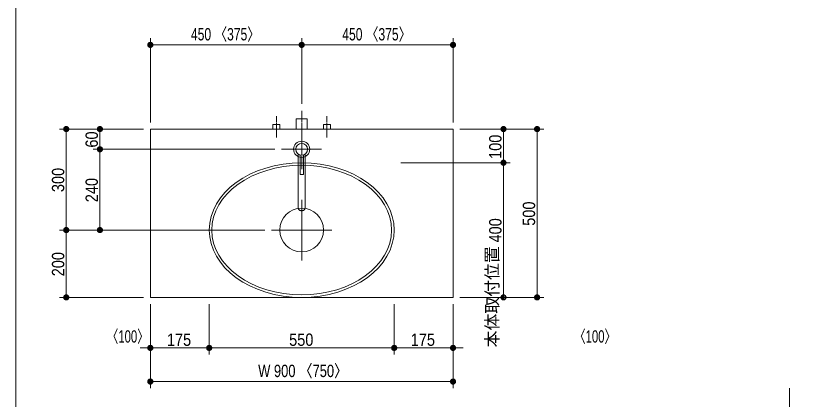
# Model space of a CAD drawing. Units: millimetres, scale not verified. Extents: x -6062 to 6062, y -3045 to 3045.
# Drawn here: x -3018 to -668, y -702 to 436 of the extents above; entities that cross this region are included whole.
import ezdxf
from ezdxf.enums import TextEntityAlignment as Align

# ---------------------------------------------------------------- set-up
doc = ezdxf.new("R2010")
doc.units = ezdxf.units.MM
doc.header["$LTSCALE"] = 20
doc.linetypes.add('CHAIN1', pattern=[8, 5, -1, 1, -1])
doc.linetypes.add('DASHED1', pattern=[1.8, 1.2, -0.6])
for name, color, linetype, lineweight in [('0-0_1図面枠', 7, 'Continuous', 9), ('0-2_5ボウル・キャビネット', 7, 'Continuous', 9), ('0-3_2寸法-1', 7, 'Continuous', 9), ('0-4_0', 7, 'Continuous', 9), ('0-5_2寸法-2', 7, 'Continuous', 9), ('0-7_4給排水', 7, 'Continuous', 9)]:
    doc.layers.add(name, color=color, linetype=linetype, lineweight=lineweight)
doc.styles.add('ＭＳ Ｐゴシック', font='')
doc.styles.get('ＭＳ Ｐゴシック').set_extended_font_data('MS PGothic')

# ---------------------------------------------------------------- blocks, each defined once
blk = doc.blocks.new('_Dot')
at = {"layer": '0-4_0'}
for p, q in [((-10, 0), (-20, 0)), ((9.78, 2), (-9.78, 2)), ((7.99, 6), (-7.99, 6)), ((9.16, -3.98), (-9.16, -3.98)), ((6, -7.98), (-6, -7.98))]:
    blk.add_line(p, q, dxfattribs=at)
for points in [[(10, 0), (9.92, 1.25), (9.69, 2.49), (9.3, 3.68), (8.76, 4.82), (8.09, 5.88), (7.29, 6.85), (6.37, 7.71), (5.36, 8.44), (4.26, 9.05), (3.09, 9.51), (1.87, 9.82), (0.63, 9.98), (-0.63, 9.98), (-1.87, 9.82), (-3.09, 9.51), (-4.26, 9.05), (-5.36, 8.44), (-6.37, 7.71), (-7.29, 6.85), (-8.09, 5.88), (-8.76, 4.82), (-9.3, 3.68), (-9.69, 2.49), (-9.92, 1.25), (-10, 0), (0, 0)], [(-10, 0), (-9.92, -1.25), (-9.69, -2.49), (-9.3, -3.68), (-8.76, -4.82), (-8.09, -5.88), (-7.29, -6.85), (-6.37, -7.71), (-5.36, -8.44), (-4.26, -9.05), (-3.09, -9.51), (-1.87, -9.82), (-0.63, -9.98), (0.63, -9.98), (1.87, -9.82), (3.09, -9.51), (4.26, -9.05), (5.36, -8.44), (6.37, -7.71), (7.29, -6.85), (8.09, -5.88), (8.76, -4.82), (9.3, -3.68), (9.69, -2.49), (9.92, -1.25), (10, 0), (0, 0)]]:
    blk.add_lwpolyline(points, close=True, dxfattribs=at)
blk = doc.blocks.new('グループ-7')
at = {"layer": '0-7_4給排水', "linetype": 'CHAIN1'}
blk.add_line((-7600, 1500), (-7600, 3100), dxfattribs=at)
at = {"layer": '0-7_4給排水'}
blk.add_lwpolyline([(-7280, 2000), (-7280, 2600), (-7920, 2600), (-7920, 2000)], dxfattribs=at)
blk = doc.blocks.new('グループ-13')
at = {"layer": '0-2_5ボウル・キャビネット', "linetype": 'CHAIN1'}
for p, q in [((-7600, -5800), (-7600, -2200)), ((-5800, -4000), (-9400, -4000))]:
    blk.add_line(p, q, dxfattribs=at)
at = {"layer": '0-2_5ボウル・キャビネット'}
blk.add_circle((-7600, -4000), 1300, dxfattribs=at)
for major_axis, ratio in [((5500, 0), 0.727273), ((5350, 0), 0.719626)]:
    blk.add_ellipse((-7600, -4000), major_axis=major_axis, ratio=ratio, dxfattribs=at)
blk = doc.blocks.new('グループ-19')
at = {"layer": '0-7_4給排水', "linetype": 'CHAIN1'}
for p, q in [((-7600, 2000), (-7600, -400)), ((-8800, 800), (-6400, 800))]:
    blk.add_line(p, q, dxfattribs=at)
at = {"layer": '0-7_4給排水'}
for points in [[(-7800, 512.8), (-7800, -2700), (-7799.2, -2713.8), (-7796.7, -2727.9), (-7792.3, -2742.2), (-7786, -2756.4), (-7777.7, -2770.4), (-7767.4, -2783.8), (-7755.3, -2796.6), (-7741.4, -2808.3), (-7726.1, -2818.9), (-7709.4, -2828.2), (-7691.9, -2836.1), (-7673.6, -2842.5), (-7655, -2847.3), (-7636.4, -2850.7), (-7618, -2852.6), (-7600, -2853.2), (-7582, -2852.6), (-7563.6, -2850.7), (-7545, -2847.3), (-7526.4, -2842.5), (-7508.1, -2836.1), (-7490.6, -2828.2), (-7473.9, -2818.9), (-7458.6, -2808.3), (-7444.7, -2796.6), (-7432.6, -2783.8), (-7422.3, -2770.4), (-7414, -2756.4), (-7407.7, -2742.2), (-7403.3, -2727.9), (-7400.8, -2713.8), (-7400, -2700), (-7400, 512.8)], [(-7700, 464.6), (-7700, -700), (-7500, -700), (-7500, 464.6)]]:
    blk.add_lwpolyline(points, dxfattribs=at)
for radius in [480, 350]:
    blk.add_circle((-7600, 800), radius, dxfattribs=at)
blk = doc.blocks.new('止水栓_平面_W75')
at = {"layer": '0-7_4給排水', "linetype": 'CHAIN1'}
for p, q in [((-1500, -500), (-1500, 780)), ((1500, -500), (1500, 780))]:
    blk.add_line(p, q, dxfattribs=at)
at = {"layer": '0-7_4給排水'}
for points in [[(-1710, 0), (-1710, 280), (-1290, 280), (-1290, 0)], [(1290, 0), (1290, 280), (1710, 280), (1710, 0)]]:
    blk.add_lwpolyline(points, dxfattribs=at)
blk = doc.blocks.new('グループ-36')
at = {"layer": '0-2_5ボウル・キャビネット'}
blk.add_line((12020, -25640), (12020, -28740), dxfattribs=at)
at = {"layer": '0-2_5ボウル・キャビネット', "linetype": 'DASHED1'}
for p, q in [((21060, -25600), (21060, -34900)), ((12420, -26980), (13860, -26980)), ((14160, -26980), (19960, -26980)), ((12420, -29680), (13860, -29680)), ((14160, -29680), (19960, -29680)), ((12420, -31840), (16860, -31840)), ((17160, -31840), (19960, -31840)), ((12420, -34540), (16860, -34540)), ((17160, -34540), (19960, -34540)), ((12460, -34900), (21400, -34900)), ((12460, -34900), (12460, -35300))]:
    blk.add_line(p, q, dxfattribs=at)
at = {"layer": '0-2_5ボウル・キャビネット'}
for points in [[(11400, -24600), (21400, -24600), (21400, -25600), (11400, -25600)], [(11420, -25640), (12020, -25640), (12020, -25980), (11420, -25980)], [(12060, -25600), (21400, -25600), (21400, -35300), (12060, -35300)], [(11420, -26260), (12020, -26260), (12020, -26600), (11420, -26600)], [(11420, -26880), (12020, -26880), (12020, -27220), (11420, -27220)], [(11420, -27500), (12020, -27500), (12020, -27840), (11420, -27840)], [(11420, -28120), (12020, -28120), (12020, -28460), (11420, -28460)], [(11420, -28740), (12020, -28740), (12020, -29080), (11420, -29080)], [(11420, -29360), (12020, -29360), (12020, -29700), (11420, -29700)], [(11420, -29980), (12020, -29980), (12020, -30320), (11420, -30320)], [(11420, -30580), (12020, -30580), (12020, -30920), (11420, -30920)], [(11420, -31200), (12020, -31200), (12020, -31540), (11420, -31540)], [(11420, -31820), (12020, -31820), (12020, -32160), (11420, -32160)], [(11420, -32440), (12020, -32440), (12020, -32780), (11420, -32780)], [(11420, -33060), (12020, -33060), (12020, -33400), (11420, -33400)], [(11420, -33680), (12020, -33680), (12020, -34020), (11420, -34020)], [(11420, -34300), (12020, -34300), (12020, -34640), (11420, -34640)], [(11420, -34920), (12020, -34920), (12020, -35260), (11420, -35260)], [(12750, -35300), (13450, -35300), (13450, -38400), (12750, -38400)], [(20450, -35300), (21150, -35300), (21150, -38400), (20450, -38400)]]:
    blk.add_lwpolyline(points, close=True, dxfattribs=at)
for points in [[(12060, -30320), (12020, -30320), (12020, -25640), (12060, -25640)], [(11000, -26040), (12020, -26040), (12020, -26200), (11000, -26200)], [(11000, -30980), (12020, -30980), (12020, -31140), (11000, -31140)], [(12060, -30580), (12020, -30580), (12020, -35260), (12060, -35260)]]:
    blk.add_lwpolyline(points, dxfattribs=at)
at = {"layer": '0-2_5ボウル・キャビネット', "linetype": 'DASHED1'}
for points in [[(12060, -30320), (12420, -30320), (12420, -25640), (12060, -25640)], [(12060, -35260), (12420, -35260), (12420, -30580), (12060, -30580)]]:
    blk.add_lwpolyline(points, dxfattribs=at)
for points in [[(12480, -25600), (12880, -25600), (12880, -26600), (12480, -26600)], [(13860, -26980), (14160, -26980), (14160, -29680), (13860, -29680)], [(19960, -26980), (20260, -26980), (20260, -29680), (19960, -29680)], [(12480, -29860), (12800, -29860), (12800, -31060), (12480, -31060)], [(16860, -31840), (17160, -31840), (17160, -34540), (16860, -34540)], [(19960, -31840), (20260, -31840), (20260, -34540), (19960, -34540)]]:
    blk.add_lwpolyline(points, close=True, dxfattribs=at)
at = {"layer": '0-2_5ボウル・キャビネット'}
for centre in [(10940, -26120), (10940, -31060)]:
    blk.add_circle(centre, 100, dxfattribs=at)
blk = doc.blocks.new('グループ-37')
at = {"layer": '0-2_5ボウル・キャビネット'}
for p, q in [((21400, -38400), (21400, -13400)), ((9400, -38400), (21400, -38400))]:
    blk.add_line(p, q, dxfattribs=at)
at = {"layer": '0-2_5ボウル・キャビネット', "linetype": 'CHAIN1'}
for p, q in [((22400, -26600), (20400, -26600)), ((22400, -34300), (20400, -34300))]:
    blk.add_line(p, q, dxfattribs=at)
at = {"layer": '0-2_5ボウル・キャビネット'}
blk.add_blockref('グループ-36', (0, 0), dxfattribs=at)

msp = doc.modelspace()

# ---------------------------------------------------------------- linework, layer by layer
at = {"layer": '0-0_1図面枠'}
msp.add_line((-3017.5, 2000), (-3017.5, -2400), dxfattribs=at)
at = {"layer": '0-2_5ボウル・キャビネット'}
msp.add_lwpolyline([(-2617.5, 100), (-1717.5, 100), (-1717.5, -400), (-2617.5, -400)], close=True, dxfattribs=at)
at = {"layer": '0-3_2寸法-1'}
for p, q in [((-2617.5, 120), (-2617.5, 370)), ((-2167.5, 175), (-2167.5, 370)), ((-2167.5, 175), (-2167.5, 370)), ((-1717.5, 120), (-1717.5, 370)), ((-2182.51, 350), (-2602.49, 350)), ((-2152.49, 350), (-1732.51, 350)), ((-2787.5, 100), (-2887.5, 100)), ((-2637.5, 100), (-2787.5, 100)), ((-1697.5, 100), (-1547.5, 100)), ((-1547.5, 100), (-1447.5, 100)), ((-2867.5, -184.99), (-2867.5, 84.99)), ((-2767.5, 55.01), (-2767.5, 84.99)), ((-1567.5, 84.99), (-1567.5, 15.01)), ((-1467.5, -384.99), (-1467.5, 84.99)), ((-2247.5, 40), (-2787.5, 40)), ((-2247.5, 40), (-2787.5, 40)), ((-2767.5, 24.99), (-2767.5, -184.99)), ((-1872.5, 0), (-1547.5, 0)), ((-1697.5, 0), (-1547.5, 0)), ((-1567.5, -384.99), (-1567.5, -15.01)), ((-2787.5, -200), (-2887.5, -200)), ((-2787.5, -200), (-2887.5, -200)), ((-2277.5, -200), (-2787.5, -200)), ((-2867.5, -215.01), (-2867.5, -384.99)), ((-2637.5, -400), (-2887.5, -400)), ((-2617.5, -420), (-2617.5, -570)), ((-2442.5, -420), (-2442.5, -570)), ((-2442.5, -420), (-2442.5, -570)), ((-1892.5, -420), (-1892.5, -570)), ((-1892.5, -420), (-1892.5, -570)), ((-1717.5, -420), (-1717.5, -570)), ((-1697.5, -400), (-1547.5, -400)), ((-1547.5, -400), (-1447.5, -400)), ((-2457.51, -550), (-2602.49, -550)), ((-1907.51, -550), (-2427.49, -550)), ((-1877.49, -550), (-1732.51, -550)), ((-2617.5, -570), (-2617.5, -670)), ((-1717.5, -570), (-1717.5, -670)), ((-1732.51, -650), (-2602.49, -650))]:
    msp.add_line(p, q, dxfattribs=at)
at = {"layer": '0-5_2寸法-2'}
for p, q in [((-2617.5, -420), (-2617.5, -570)), ((-2442.5, -420), (-2442.5, -570)), ((-1892.5, -420), (-1892.5, -570)), ((-1717.5, -420), (-1717.5, -570)), ((-2632.51, -550), (-2647.51, -550)), ((-2442.5, -550), (-2617.5, -550)), ((-2427.49, -550), (-2412.49, -550)), ((-1907.51, -550), (-1922.51, -550)), ((-1892.5, -550), (-1717.5, -550)), ((-1702.49, -550), (-1687.49, -550))]:
    msp.add_line(p, q, dxfattribs=at)

# ---------------------------------------------------------------- block references
at = {"layer": '0-2_5ボウル・キャビネット', "xscale": 0.05, "yscale": 0.05}
for name in ['グループ-13', 'グループ-37']:
    msp.add_blockref(name, (-1787.5, 0), dxfattribs=at)
at = {"layer": '0-3_2寸法-1', "xscale": 0.7503418, "yscale": 0.7503418}
for p, rotation in [((-2617.5, 350), 180), ((-2167.5, 350), 180), ((-2867.5, 100), 90), ((-2767.5, 100), 90), ((-1567.5, 100), 90), ((-1467.5, 100), 90), ((-2767.5, 40), 270), ((-2767.5, 40), 90), ((-1567.5, 0), 270), ((-1567.5, 0), 90), ((-2867.5, -200), 270), ((-2767.5, -200), 270), ((-2867.5, -200), 90), ((-2867.5, -400), 270), ((-1567.5, -400), 270), ((-1467.5, -400), 270), ((-2617.5, -550), 180), ((-2442.5, -550), 180), ((-1892.5, -550), 180), ((-2617.5, -650), 180)]:
    msp.add_blockref('_Dot', p, dxfattribs=dict(at, rotation=rotation))
for p in [(-2167.5, 350), (-1717.5, 350), (-2442.5, -550), (-1892.5, -550), (-1717.5, -550), (-1717.5, -650)]:
    msp.add_blockref('_Dot', p, dxfattribs=at)
at = {"layer": '0-5_2寸法-2', "xscale": 0.7503418, "yscale": 0.7503418}
for p in [(-2617.5, -550), (-1892.5, -550)]:
    msp.add_blockref('_Dot', p, dxfattribs=at)
at = {"layer": '0-5_2寸法-2', "xscale": 0.7503418, "yscale": 0.7503418, "rotation": 180}
for p in [(-2442.5, -550), (-1717.5, -550)]:
    msp.add_blockref('_Dot', p, dxfattribs=at)
at = {"layer": '0-7_4給排水', "xscale": 0.05, "yscale": 0.05}
for name, p in [('グループ-7', (-1787.5, 0)), ('止水栓_平面_W75', (-2167.5, 100)), ('グループ-19', (-1787.5, 0))]:
    msp.add_blockref(name, p, dxfattribs=at)

# ---------------------------------------------------------------- texts
at = {"layer": '0-3_2寸法-1', "style": 'ＭＳ Ｐゴシック'}
for s, height, width, p in [('450 〈375〉', 36.66, 0.75, (-2496.82, 352.35)), ('450 〈375〉', 36.66, 0.75, (-2046.82, 352.35)), ('175', 36.66, 0.9, (-2568.22, -554.96)), ('550', 36.66, 0.9, (-2204.78, -554.96)), ('175', 36.66, 0.9, (-1843.22, -554.96)), ('W 900 〈750〉', 36.69, 0.8, (-2296.89, -647.65))]:
    msp.add_text(s, height=height, dxfattribs=dict(at, width=width)).set_placement(p, align=Align.BOTTOM_LEFT)
at = {"layer": '0-3_2寸法-1', "style": 'ＭＳ Ｐゴシック', "width": 0.9}
for s, p in [('60', (-2762.54, 44.92)), ('100', (-1562.54, 11.39)), ('300', (-2862.54, -87.28)), ('240', (-2762.54, -117.28)), ('500', (-1462.54, -187.28)), ('400', (-1562.54, -236.89)), ('200', (-2862.54, -337.28))]:
    msp.add_text(s, height=36.66, rotation=90, dxfattribs=at).set_placement(p, align=Align.BOTTOM_LEFT)
at = {"layer": '0-5_2寸法-2', "style": 'ＭＳ Ｐゴシック'}
msp.add_text('本体取付位置', height=36.66, rotation=90, dxfattribs=at).set_placement((-1572.19, -548.35), align=Align.BOTTOM_LEFT)
at = {"layer": '0-5_2寸法-2', "style": 'ＭＳ Ｐゴシック', "width": 0.7}
for p in [(-2747.6, -545.31), (-1358.21, -545.31)]:
    msp.add_text('〈100〉', height=36.66, dxfattribs=at).set_placement(p, align=Align.BOTTOM_LEFT)

doc.saveas('drawing.dxf')
